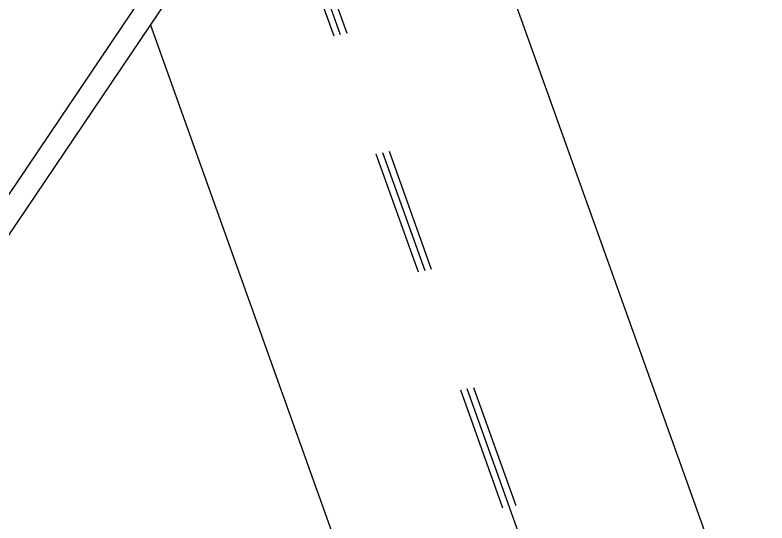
# Model space of a CAD drawing. Header units: metres. Extents: x 2681481 to 2682537, y 1228589 to 1229401.
# Drawn here: x 2681853.757 to 2681854.357, y 1228897.084 to 1228897.489 of the extents above; entities that cross this region are included whole.
import ezdxf

# ---------------------------------------------------------------- set-up
doc = ezdxf.new("R2010")
doc.units = ezdxf.units.M
for name, pattern in [('AUSGEZOGEN', [0]), ('PHANTOM2_S8', [0.6, 0.4, -0.1, 0, -0.1]), ('STRICHLINIE_S4', [0.2, 0.1, -0.1])]:
    doc.linetypes.add(name, pattern=pattern)
doc.layers.add('Standard', color=7, linetype='AUSGEZOGEN', lineweight=25)

msp = doc.modelspace()

# ---------------------------------------------------------------- linework, layer by layer
at = {"layer": 'Standard', "color": 252, "linetype": 'AUSGEZOGEN', "lineweight": 25, "transparency": 33554687}
for p, q in [((2681865.91658, 1228915.38623), (2681852.5357, 1228895.54271)), ((2681865.93048, 1228915.37465), (2681852.55576, 1228895.54025)), ((2681855.09867, 1228894.86349), (2681854.05922, 1228897.76985)), ((2681854.82037, 1228894.81017), (2681853.86491, 1228897.4817))]:
    msp.add_line(p, q, dxfattribs=at)
at = {"layer": 'Standard', "color": 252, "linetype": 'STRICHLINIE_S4', "lineweight": 25, "transparency": 33554687}
for p, q in [((2681854.96474, 1228894.83783), (2681853.96571, 1228897.63118)), ((2681854.9543, 1228894.83583), (2681853.95842, 1228897.62037))]:
    msp.add_line(p, q, dxfattribs=at)
at = {"layer": 'Standard', "color": 252, "linetype": 'PHANTOM2_S8', "lineweight": 25, "transparency": 33554687}
msp.add_line((2681854.95952, 1228894.83683), (2681853.96207, 1228897.62577), dxfattribs=at)

doc.saveas('drawing.dxf')
